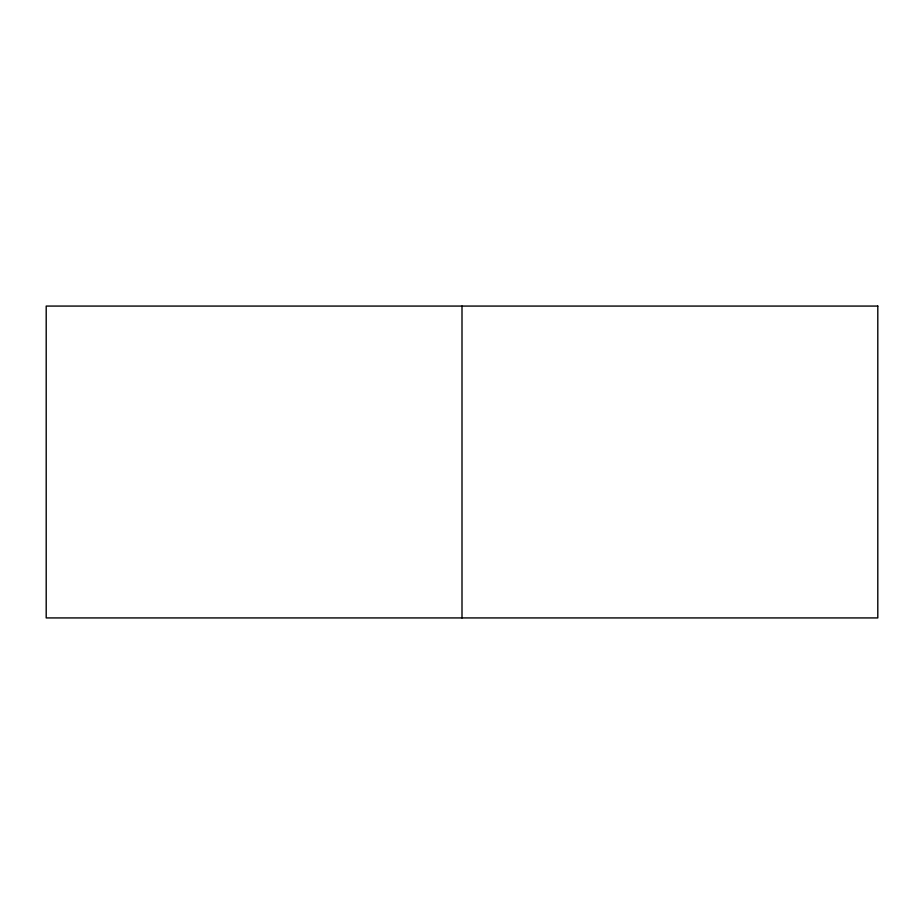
<?xml version="1.0" encoding="UTF-8"?>
<svg xmlns="http://www.w3.org/2000/svg" width="924" height="924" viewBox="0 0 924 924"><rect width="100%" height="100%" fill="white"/><g stroke="black" fill="none" stroke-linecap="round" stroke-linejoin="round"><path stroke-width="1.39" d="M462 306.075L462 617.925M877.8 306.075L46.2 306.075L46.2 617.925L877.8 617.925L877.8 306.075"/></g></svg>
